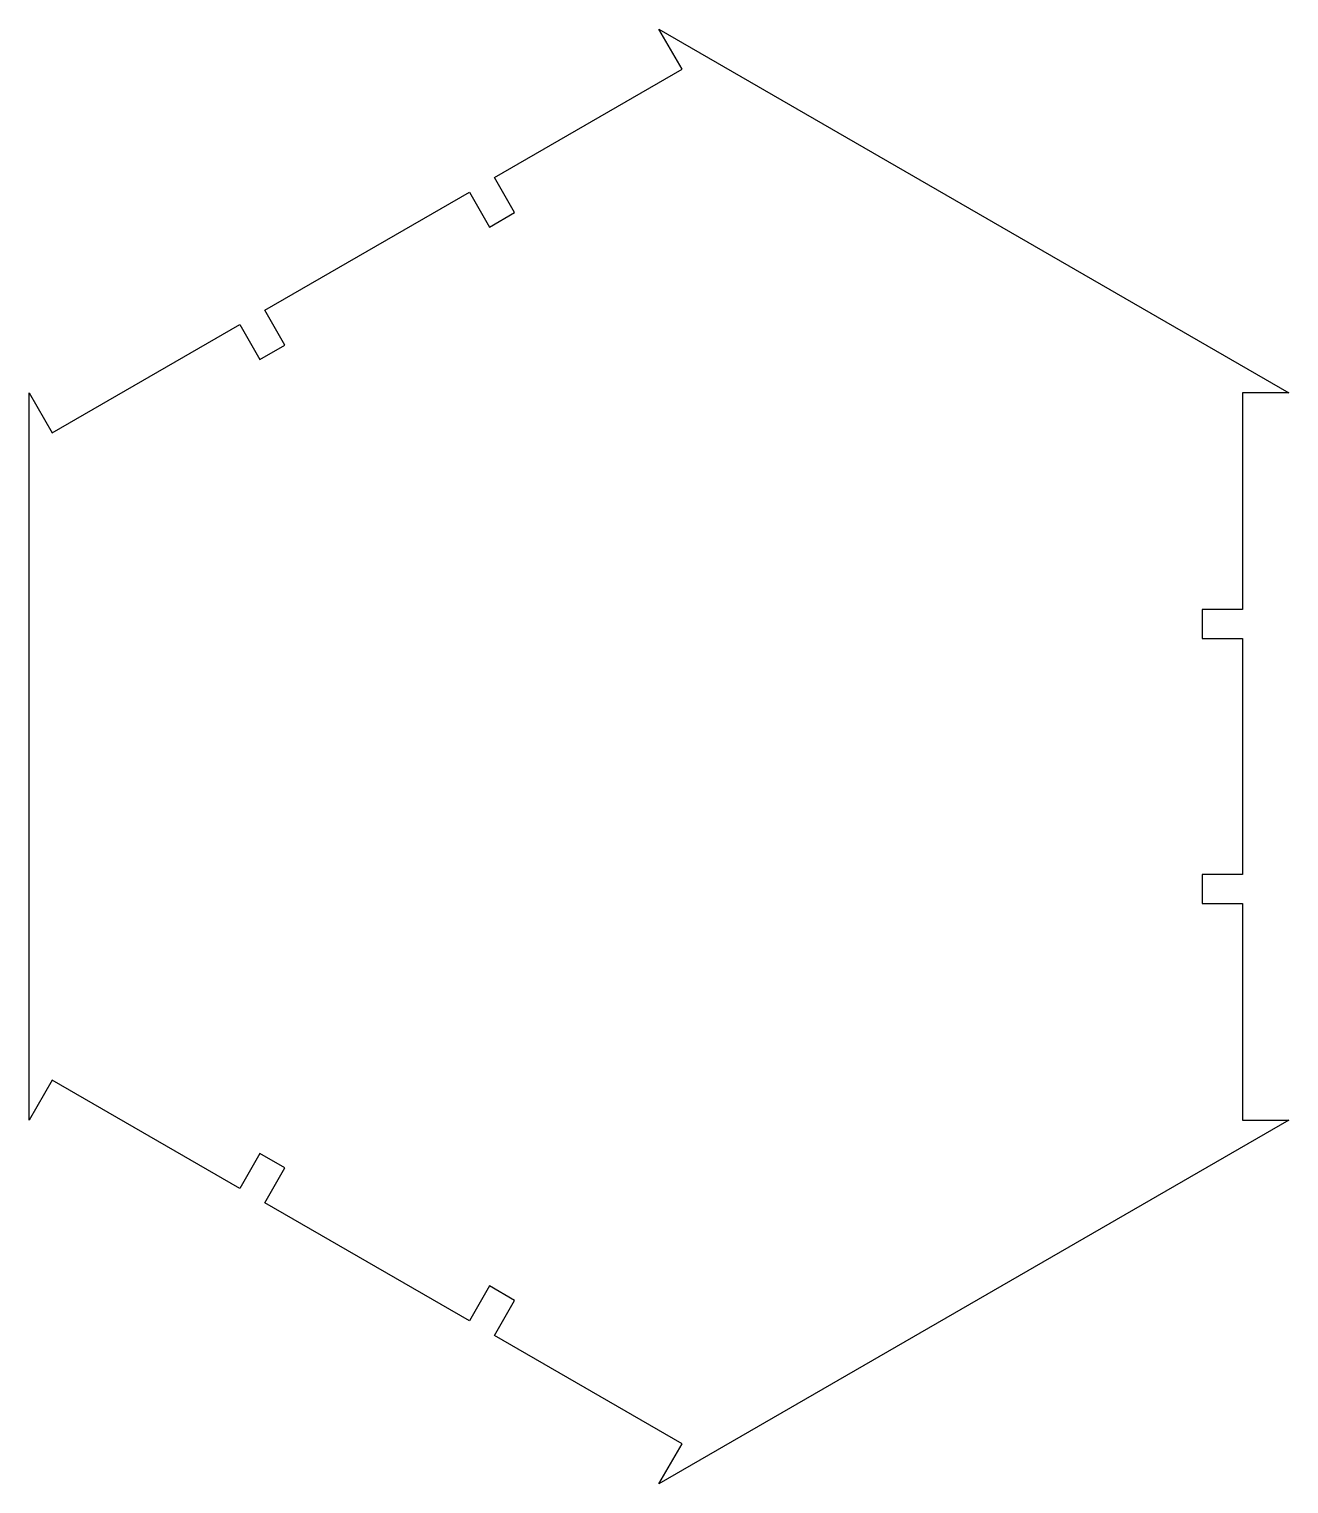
# Model space of a CAD drawing. Header units: millimetres. Extents: x -354 to -246, y -53 to 73.
import ezdxf

# ---------------------------------------------------------------- set-up
doc = ezdxf.new("R2010")
doc.units = ezdxf.units.MM
doc.layers.get('0').update_dxf_attribs({"linetype": 'CONTINUOUS'})

msp = doc.modelspace()

# ---------------------------------------------------------------- linework, layer by layer
msp.add_lwpolyline([(-334.09, 48.61), (-316.4, 58.82), (-314.66, 55.79), (-312.49, 57.04), (-314.24, 60.07), (-298, 69.45), (-300, 72.91), (-245.52, 41.46), (-249.52, 41.46), (-249.52, 22.71), (-253.02, 22.71), (-253.02, 20.21), (-249.52, 20.21), (-249.52, -0.21), (-253.02, -0.21), (-253.02, -2.71), (-249.52, -2.71), (-249.52, -21.46), (-245.52, -21.46), (-300, -52.91), (-298, -49.45), (-314.24, -40.07), (-312.49, -37.04), (-314.66, -35.79), (-316.4, -38.82), (-334.09, -28.61), (-332.35, -25.57), (-334.52, -24.33), (-336.26, -27.36), (-352.48, -17.99), (-354.48, -21.46), (-354.48, 41.46), (-352.48, 37.99), (-336.26, 47.36), (-334.52, 44.33), (-332.35, 45.57)], close=True)

doc.saveas('drawing.dxf')
